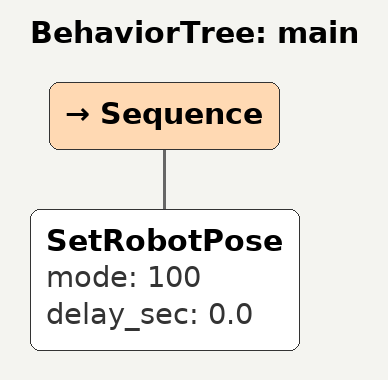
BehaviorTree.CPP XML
<?xml version="1.0" encoding="UTF-8"?>
<root BTCPP_format="4">
  <BehaviorTree ID="main">
    <Sequence>
            <SetRobotPose mode="100" delay_sec="0.0"/>
    </Sequence>
  </BehaviorTree>
</root>

<!-- 9 : 음료 가리키기  -->
<!-- 71 : 헤드 원점  -->
<!-- 72 : 헤드 빈자리 찾기  -->
<!-- 73 : 헤드 손님 보기  -->

<!-- 10 : gripper 열기  -->
<!-- 11 : gripper 닫기  -->
<!-- 30 : 양손 gripper 풀기  -->
<!-- 32 : gripper 전원 off  -->
<!-- 100 : 파지 자세  -->
